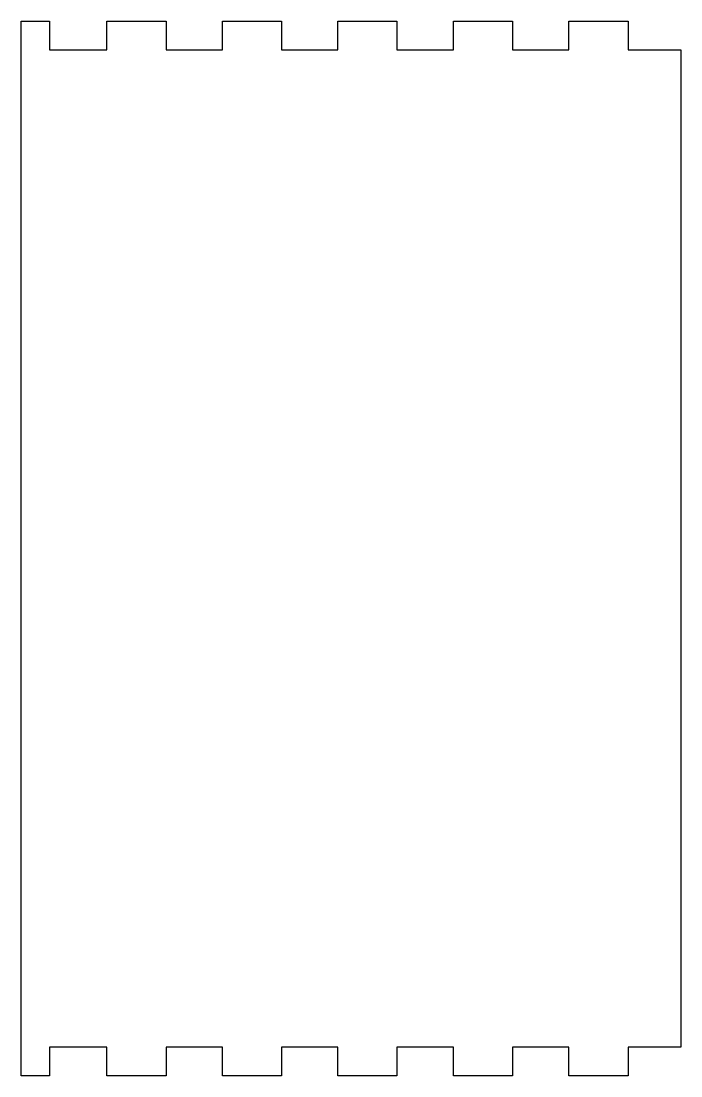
# Model space of a CAD drawing. Header units: millimetres. Extents: x 0 to 114, y 0 to 183.
import ezdxf

# ---------------------------------------------------------------- set-up
doc = ezdxf.new("R2010")
doc.units = ezdxf.units.MM

msp = doc.modelspace()

# ---------------------------------------------------------------- linework, layer by layer
at = {"color": 0}
msp.add_lwpolyline([(114.3, 5), (105.165, 5), (105.165, 0), (94.89, 0), (94.89, 5), (85.11, 5), (85.11, 0), (74.89, 0), (74.89, 5), (65.11, 5), (65.11, 0), (54.89, 0), (54.89, 5), (45.11, 5), (45.11, 0), (34.89, 0), (34.89, 5), (25.11, 5), (25.11, 0), (14.835, 0), (14.835, 5), (4.945, 5), (4.945, 0), (0, 0), (0, 182.8), (4.945, 182.8), (4.945, 177.8), (14.835, 177.8), (14.835, 182.8), (25.11, 182.8), (25.11, 177.8), (34.89, 177.8), (34.89, 182.8), (45.11, 182.8), (45.11, 177.8), (54.89, 177.8), (54.89, 182.8), (65.11, 182.8), (65.11, 177.8), (74.89, 177.8), (74.89, 182.8), (85.11, 182.8), (85.11, 177.8), (94.89, 177.8), (94.89, 182.8), (105.165, 182.8), (105.165, 177.8), (114.3, 177.8), (114.3, 5)], dxfattribs=at)

doc.saveas('drawing.dxf')
